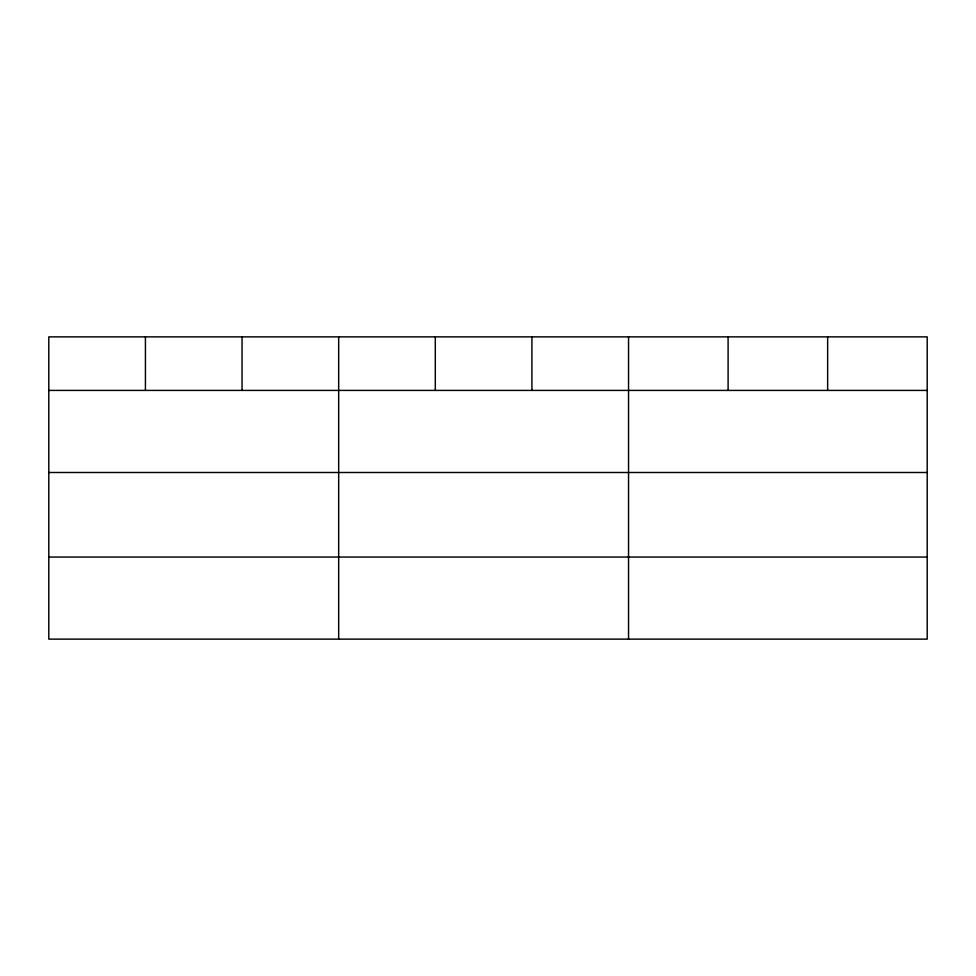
<?xml version="1.0" encoding="UTF-8"?>
<svg xmlns="http://www.w3.org/2000/svg" width="976" height="976" viewBox="0 0 976 976"><rect width="100%" height="100%" fill="white"/><g stroke="black" fill="none" stroke-linecap="round" stroke-linejoin="round"><path stroke-width="1.46" d="M927.2 472.494L927.2 336.866L48.8 336.866L48.8 639.134L927.2 639.134L927.2 472.494L48.8 472.494M48.8 390.412L927.2 390.412M48.8 557.052L927.2 557.052M827.648 336.866L827.648 390.412M728.096 336.866L728.096 390.412M628.544 336.866L628.544 639.134M531.92 336.866L531.92 390.412M435.296 336.866L435.296 390.412M338.672 336.866L338.672 639.134M242.048 336.866L242.048 390.412M145.424 336.866L145.424 390.412"/></g></svg>
